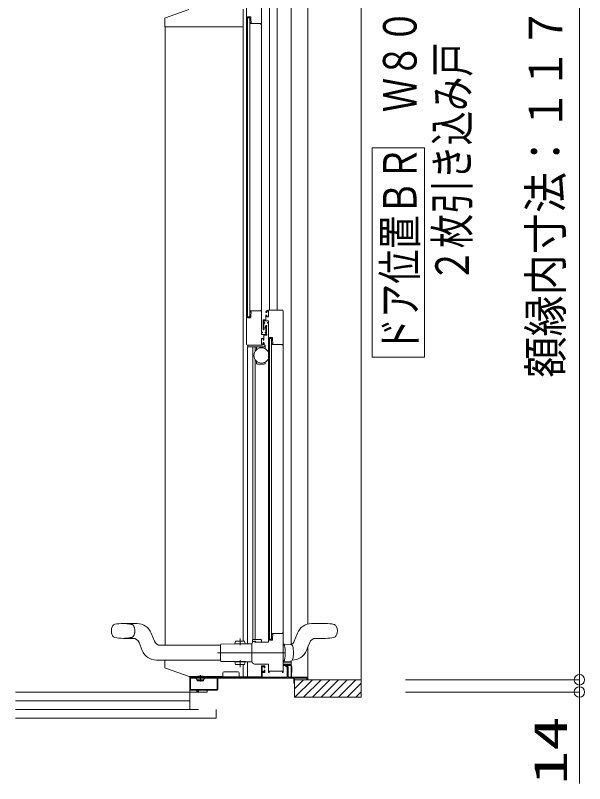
# Model space of a CAD drawing. Units: millimetres on the paper. Extents: x -305 to 305, y -152 to 152.
# Drawn here: x -83.43 to -50.81, y 4.83 to 48.84 of the extents above; entities that cross this region are included whole.
import ezdxf
from ezdxf.enums import TextEntityAlignment as Align

# ---------------------------------------------------------------- set-up
doc = ezdxf.new("R2010")
doc.units = ezdxf.units.MM
for name, pattern in [('DASHED2', [3, 2, -1]), ('LONG_CHAIN', [21, 18, -1, 1, -1]), ('LONG_DOUBLE_CHAIN', [21.8, 18, -1, 0.6, -0.6, 0.6, -1])]:
    doc.linetypes.add(name, pattern=pattern)
doc.layers.add('0-0_0', color=7, linetype='Continuous', lineweight=9)
doc.layers.add('0-1_VIEW0001', color=7, linetype='Continuous', lineweight=9)
doc.styles.add('ＭＳ ゴシック', font='')
doc.styles.get('ＭＳ ゴシック').set_extended_font_data('MS Gothic')

# ---------------------------------------------------------------- blocks, each defined once
blk = doc.blocks.new('_ORIGIN')
at = {"layer": '0-0_0'}
blk.add_line((0, 0), (-1, 0), dxfattribs=at)
blk.add_circle((0, 0), 0.5, dxfattribs=at)

msp = doc.modelspace()

# ---------------------------------------------------------------- linework, layer by layer
at = {"layer": '0-0_0'}
for p, q in [((-51.114, 11.374), (-51.114, 68.669)), ((-51.114, 11.374), (-51.114, 11.974)), ((-61.074, 10.774), (-51.114, 10.774)), ((-61.074, 10.774), (-51.114, 10.774)), ((-51.114, 10.074), (-51.114, 10.774)), ((-61.074, 10.074), (-51.114, 10.074)), ((-51.114, 10.074), (-51.114, 4.826)), ((-51.114, 9.474), (-51.114, 8.874))]:
    msp.add_line(p, q, dxfattribs=at)
at = {"layer": '0-1_VIEW0001'}
for p, q in [((-63.614, 70.249), (-63.614, 9.774)), ((-68.869, 69.004), (-68.869, 31.949)), ((-68.439, 31.949), (-68.439, 68.904)), ((-67.624, 69.074), (-67.624, 12.794)), ((-66.684, 69.074), (-66.684, 13.969)), ((-69.334, 50.282), (-69.334, 30.699)), ((-70.184, 50.074), (-70.184, 29.999)), ((-73.485, 49.183), (-74.836, 48.701)), ((-74.869, 48.654), (-74.869, 48.189)), ((-70.129, 31.529), (-70.129, 48.744)), ((-70.004, 48.704), (-70.129, 48.704)), ((-70.119, 48.754), (-69.959, 48.754)), ((-70.004, 48.704), (-70.004, 31.569)), ((-69.949, 48.744), (-69.949, 48.563)), ((-69.946, 48.545), (-69.93, 48.506)), ((-69.929, 48.501), (-69.929, 48.429)), ((-73.158, 48.189), (-74.869, 48.189)), ((-70.412, 48.189), (-73.156, 48.189)), ((-70.384, 48.189), (-70.412, 48.189)), ((-69.969, 48.394), (-69.969, 48.393)), ((-69.967, 48.385), (-69.959, 48.371)), ((-69.954, 48.404), (-69.959, 48.404)), ((-69.946, 48.364), (-69.379, 48.364)), ((-69.369, 48.354), (-69.369, 48.334)), ((-69.359, 48.324), (-69.349, 48.324)), ((-59.987, 41.249), (-62.987, 41.249)), ((-62.987, 29.249), (-62.987, 41.249)), ((-59.987, 29.249), (-59.987, 41.249)), ((-69.969, 31.879), (-69.969, 31.88)), ((-69.967, 31.887), (-69.959, 31.901)), ((-69.954, 31.869), (-69.959, 31.869)), ((-69.949, 31.529), (-69.949, 31.709)), ((-69.946, 31.909), (-69.379, 31.909)), ((-69.946, 31.728), (-69.93, 31.766)), ((-69.934, 31.909), (-69.909, 31.909)), ((-69.929, 31.772), (-69.929, 31.844)), ((-69.369, 31.919), (-69.369, 31.939)), ((-69.359, 31.949), (-69.349, 31.949)), ((-69.074, 31.849), (-69.074, 31.819)), ((-69.069, 31.809), (-69.044, 31.809)), ((-69.064, 31.809), (-69.044, 31.809)), ((-69.034, 31.819), (-69.034, 31.849)), ((-68.134, 31.949), (-68.974, 31.949)), ((-68.697, 31.949), (-68.677, 31.949)), ((-68.084, 11.214), (-68.084, 31.899)), ((-70.129, 31.569), (-70.004, 31.569)), ((-70.119, 31.519), (-69.959, 31.519)), ((-68.934, 31.574), (-69.034, 31.574)), ((-68.959, 31.574), (-69.019, 31.574)), ((-69.206, 30.831), (-69.176, 30.883)), ((-69.174, 30.891), (-69.174, 30.964)), ((-69.084, 30.714), (-69.084, 30.909)), ((-69.048, 31.074), (-69.044, 31.074)), ((-69.044, 31.024), (-69.044, 30.573)), ((-69.029, 31.059), (-69.029, 31.044)), ((-68.934, 12.939), (-68.934, 31.199)), ((-69.334, 30.649), (-69.334, 30.569)), ((-69.324, 30.699), (-69.284, 30.699)), ((-69.284, 30.659), (-69.324, 30.659)), ((-69.319, 30.554), (-69.099, 30.554)), ((-69.274, 30.689), (-69.274, 30.669)), ((-69.194, 30.494), (-69.194, 30.249)), ((-69.054, 30.509), (-69.179, 30.509)), ((-69.109, 30.699), (-69.099, 30.699)), ((-69.099, 30.659), (-69.109, 30.659)), ((-69.084, 30.569), (-69.084, 30.644)), ((-69.029, 30.554), (-69.029, 30.534)), ((-68.879, 30.379), (-68.879, 13.044)), ((-69.294, 29.949), (-70.134, 29.949)), ((-69.334, 30.299), (-69.334, 30.024)), ((-69.249, 30.324), (-69.309, 30.324)), ((-69.309, 29.999), (-69.284, 29.999)), ((-69.234, 30.249), (-69.234, 30.309)), ((-69.234, 30.049), (-69.234, 30.079)), ((-69.204, 30.239), (-69.224, 30.239)), ((-69.224, 30.089), (-69.204, 30.089)), ((-69.194, 30.079), (-69.194, 30.049)), ((-69.184, 30.074), (-69.184, 29.969)), ((-69.149, 29.944), (-69.159, 29.944)), ((-68.754, 30.329), (-68.879, 30.329)), ((-68.754, 30.329), (-68.754, 13.094)), ((-68.719, 30.019), (-68.719, 30.018)), ((-68.717, 30.01), (-68.709, 29.996)), ((-68.704, 30.029), (-68.709, 30.029)), ((-68.696, 30.17), (-68.68, 30.131)), ((-68.696, 29.989), (-68.129, 29.989)), ((-68.679, 30.126), (-68.679, 30.054)), ((-68.119, 29.979), (-68.119, 29.959)), ((-68.109, 29.949), (-68.084, 29.949)), ((-69.149, 29.854), (-70.134, 29.854)), ((-70.119, 29.879), (-70.119, 29.924)), ((-69.689, 29.605), (-69.689, 29.849)), ((-69.614, 29.686), (-69.614, 29.854)), ((-69.124, 29.879), (-69.124, 29.919)), ((-69.124, 29.879), (-69.124, 29.74)), ((-69.689, 13.074), (-69.689, 29.102)), ((-59.987, 29.249), (-62.987, 29.249)), ((-69.614, 28.904), (-69.614, 29.022)), ((-69.174, 28.854), (-69.564, 28.854)), ((-69.124, 28.967), (-69.124, 28.904)), ((-65.659, 13.999), (-66.458, 13.999)), ((-68.719, 13.404), (-68.719, 13.405)), ((-68.717, 13.412), (-68.709, 13.426)), ((-68.704, 13.394), (-68.709, 13.394)), ((-68.699, 13.054), (-68.699, 13.234)), ((-68.696, 13.253), (-68.68, 13.291)), ((-68.679, 13.297), (-68.679, 13.369)), ((-67.272, 13.446), (-67.454, 12.986)), ((-69.709, 12.959), (-69.709, 12.939)), ((-69.694, 12.924), (-68.949, 12.924)), ((-69.674, 12.984), (-69.674, 12.924)), ((-69.337, 13.049), (-69.337, 12.924)), ((-68.754, 13.094), (-68.879, 13.094)), ((-68.879, 13.044), (-68.709, 13.044)), ((-68.084, 12.824), (-68.009, 12.824)), ((-68.009, 12.824), (-67.662, 12.806)), ((-66.569, 12.912), (-66.65, 12.709)), ((-66.221, 13.149), (-65.659, 13.149)), ((-67.549, 12.714), (-67.548, 12.715)), ((-66.682, 10.774), (-66.682, 12.627)), ((-68.934, 11.214), (-68.934, 11.674)), ((-68.929, 11.644), (-68.929, 11.644)), ((-68.009, 11.824), (-68.084, 11.824)), ((-67.649, 11.644), (-68.084, 11.644)), ((-68.084, 11.596), (-67.604, 11.596)), ((-67.662, 11.842), (-68.009, 11.824)), ((-67.859, 11.499), (-67.859, 10.924)), ((-67.637, 11.846), (-67.637, 11.744)), ((-67.624, 11.85), (-67.624, 10.949)), ((-67.604, 11.596), (-67.585, 11.499)), ((-67.584, 11.494), (-67.584, 11.196)), ((-71.546, 11.009), (-71.546, 11.174)), ((-70.659, 11.224), (-71.496, 11.224)), ((-70.609, 10.946), (-70.609, 11.174)), ((-69.284, 11.199), (-69.134, 11.199)), ((-67.604, 11.196), (-67.604, 10.971)), ((-67.584, 11.196), (-67.604, 11.196)), ((-71.586, 10.959), (-73.469, 10.959)), ((-73.434, 9.074), (-73.434, 10.959)), ((-73.434, 10.959), (-73.434, 10.224)), ((-73.389, 10.859), (-73.389, 10.234)), ((-71.894, 10.874), (-73.374, 10.874)), ((-73.134, 10.961), (-73.134, 10.949)), ((-73.134, 10.924), (-73.134, 10.944)), ((-73.009, 10.774), (-73.069, 10.852)), ((-73.052, 10.909), (-73.052, 10.889)), ((-72.659, 10.774), (-73.009, 10.774)), ((-73.009, 10.724), (-73.009, 10.774)), ((-73.009, 10.724), (-72.659, 10.724)), ((-72.659, 10.774), (-72.6, 10.852)), ((-72.659, 10.724), (-72.659, 10.774)), ((-72.617, 10.909), (-72.617, 10.889)), ((-72.534, 10.924), (-72.534, 10.944)), ((-71.879, 10.234), (-71.879, 10.859)), ((-69.334, 10.946), (-71.606, 10.946)), ((-67.629, 10.946), (-67.664, 10.946)), ((-67.434, 9.774), (-67.434, 10.874)), ((-67.434, 10.874), (-66.734, 10.874)), ((-67.434, 10.589), (-67.434, 10.859)), ((-63.614, 10.774), (-67.434, 10.774)), ((-66.914, 10.774), (-67.434, 10.254)), ((-66.414, 10.774), (-67.414, 9.774)), ((-65.914, 10.774), (-66.914, 9.774)), ((-66.734, 10.874), (-66.734, 10.774)), ((-66.719, 10.774), (-66.699, 10.774)), ((-65.414, 10.774), (-66.414, 9.774)), ((-64.914, 10.774), (-65.914, 9.774)), ((-64.419, 10.774), (-65.419, 9.774)), ((-63.924, 10.774), (-64.924, 9.774)), ((-63.614, 10.589), (-64.429, 9.774)), ((-73.384, 10.174), (-73.034, 10.174)), ((-73.374, 10.219), (-71.894, 10.219)), ((-73.034, 10.174), (-73.034, 10.099)), ((-72.994, 10.174), (-71.884, 10.174)), ((-72.934, 10.074), (-72.934, 10.174)), ((-72.434, 10.074), (-72.434, 10.174)), ((-72.434, 10.174), (-72.434, 10.074)), ((-72.434, 10.074), (-83.434, 10.074)), ((-72.834, 10.074), (-72.434, 10.074)), ((-63.614, 9.774), (-67.434, 9.774)), ((-63.614, 10.094), (-63.934, 9.774)), ((-73.434, 9.574), (-83.434, 9.574)), ((-73.434, 9.074), (-83.434, 9.074)), ((-83.434, 9.074), (-73.434, 9.074)), ((-73.434, 9.074), (-72.934, 9.074))]:
    msp.add_line(p, q, dxfattribs=at)
at = {"layer": '0-1_VIEW0001', "color": 5}
for p, q in [((-70.384, 12.995), (-70.384, 49.189)), ((-74.859, 12.75), (-74.859, 48.189)), ((-70.134, 29.849), (-70.134, 12.837)), ((-69.829, 29.849), (-69.829, 13.068)), ((-77.259, 14), (-76.46, 14)), ((-75.464, 12.987), (-75.646, 13.447)), ((-77.259, 13.15), (-76.698, 13.15)), ((-76.167, 12.453), (-76.349, 12.913)), ((-71.684, 12.774), (-71.684, 11.874)), ((-70.884, 12.831), (-71.634, 12.824)), ((-70.234, 12.842), (-70.884, 12.836)), ((-70.884, 12.836), (-70.884, 12.82)), ((-70.234, 12.826), (-70.884, 12.82)), ((-70.859, 12.836), (-70.811, 12.991)), ((-70.811, 12.991), (-70.311, 12.996)), ((-70.259, 12.841), (-70.311, 12.996)), ((-70.234, 12.842), (-70.234, 12.826)), ((-69.884, 12.84), (-70.234, 12.837)), ((-69.884, 11.824), (-69.884, 12.825)), ((-69.837, 13.049), (-69.837, 12.947)), ((-69.814, 13.074), (-69.359, 13.074)), ((-69.674, 12.984), (-69.734, 12.984)), ((-69.734, 12.974), (-69.724, 12.974)), ((-71.684, 12.75), (-75.116, 12.75)), ((-66.65, 12.71), (-66.751, 12.452)), ((-71.684, 11.9), (-75.353, 11.9)), ((-74.869, 11.494), (-74.869, 11.9)), ((-73.469, 10.959), (-74.836, 11.447)), ((-71.634, 11.824), (-70.877, 11.818)), ((-70.242, 11.823), (-70.877, 11.828)), ((-70.877, 11.828), (-70.877, 11.813)), ((-70.242, 11.807), (-70.877, 11.813)), ((-70.859, 11.813), (-70.811, 11.657)), ((-70.811, 11.657), (-70.311, 11.653)), ((-70.384, 10.946), (-70.384, 11.653)), ((-70.259, 11.807), (-70.311, 11.653)), ((-70.242, 11.807), (-70.242, 11.823)), ((-70.242, 11.812), (-69.884, 11.809)), ((-70.134, 11.811), (-70.134, 10.946)), ((-69.884, 11.825), (-69.884, 11.824)), ((-68.934, 11.674), (-69.734, 11.674))]:
    msp.add_line(p, q, dxfattribs=at)
at = {"layer": '0-1_VIEW0001', "color": 5, "linetype": 'LONG_CHAIN'}
for p, q in [((-70.559, 12.755), (-70.562, 13.144)), ((-67.953, 12.324), (-71.845, 12.324)), ((-67.953, 12.324), (-71.845, 12.324)), ((-67.953, 12.324), (-71.672, 12.324)), ((-67.953, 12.324), (-71.672, 12.324)), ((-70.559, 11.893), (-70.562, 11.505))]:
    msp.add_line(p, q, dxfattribs=at)
at = {"layer": '0-1_VIEW0001', "linetype": 'LONG_DOUBLE_CHAIN'}
for p, q in [((-72.834, 11.044), (-72.834, 10.675)), ((-71.934, 9.074), (-71.934, 8.574)), ((-83.434, 8.574), (-71.934, 8.574))]:
    msp.add_line(p, q, dxfattribs=at)
at = {"layer": '0-1_VIEW0001', "color": 2}
for p, q in [((-73.157, 10.717), (-73.157, 10.718)), ((-72.715, 10.672), (-72.715, 10.673)), ((-72.797, 10.503), (-72.797, 10.503)), ((-72.666, 10.535), (-72.666, 10.536))]:
    msp.add_line(p, q, dxfattribs=at)
at = {"layer": '0-1_VIEW0001'}
for points in [[(-74.869, 48.414), (-74.869, 48.412), (-74.869, 48.411), (-74.869, 48.41)], [(-69.969, 31.88), (-69.969, 31.884), (-69.967, 31.887)], [(-69.959, 31.869), (-69.966, 31.872), (-69.969, 31.879)], [(-69.959, 31.901), (-69.953, 31.907), (-69.946, 31.909)], [(-69.929, 31.844), (-69.937, 31.861), (-69.954, 31.869)], [(-69.949, 31.709), (-69.948, 31.719), (-69.946, 31.728)], [(-69.93, 31.766), (-69.929, 31.769), (-69.929, 31.772)], [(-69.379, 31.909), (-69.372, 31.912), (-69.369, 31.919)], [(-69.369, 31.939), (-69.366, 31.946), (-69.359, 31.949)], [(-69.349, 31.949), (-69.339, 31.944), (-69.334, 31.934)], [(-68.974, 31.949), (-69.045, 31.919), (-69.074, 31.849)], [(-69.074, 31.819), (-69.071, 31.812), (-69.064, 31.809)], [(-69.044, 31.809), (-69.037, 31.812), (-69.034, 31.819)], [(-69.034, 31.849), (-69.02, 31.884), (-68.984, 31.899)], [(-68.984, 31.899), (-68.934, 31.899), (-68.934, 31.574)], [(-68.084, 31.899), (-68.099, 31.934), (-68.134, 31.949)], [(-70.129, 31.529), (-70.126, 31.522), (-70.119, 31.519)], [(-69.959, 31.519), (-69.952, 31.522), (-69.949, 31.529)], [(-69.034, 31.574), (-69.034, 31.659), (-69.074, 31.659), (-69.074, 31.389), (-69.234, 31.389), (-69.234, 30.839)], [(-69.159, 31.239), (-69.194, 31.239), (-69.194, 31.344), (-68.934, 31.344), (-68.934, 31.239), (-68.994, 31.239), (-68.994, 31.199), (-68.934, 31.199)], [(-69.234, 30.839), (-69.223, 30.824), (-69.206, 30.831)], [(-69.194, 30.984), (-69.194, 31.199), (-69.159, 31.199)], [(-69.174, 30.964), (-69.177, 30.971), (-69.184, 30.974), (-69.191, 30.977), (-69.194, 30.984)], [(-69.176, 30.883), (-69.175, 30.887), (-69.174, 30.891)], [(-69.159, 31.199), (-69.139, 31.219), (-69.159, 31.239)], [(-69.094, 30.931), (-69.094, 31.009), (-69.061, 31.066)], [(-69.084, 30.909), (-69.086, 30.915), (-69.089, 30.92), (-69.093, 30.925), (-69.094, 30.931)], [(-69.061, 31.066), (-69.056, 31.072), (-69.048, 31.074)], [(-69.044, 31.074), (-69.034, 31.069), (-69.029, 31.059)], [(-69.029, 31.044), (-69.031, 31.038), (-69.037, 31.034), (-69.042, 31.03), (-69.044, 31.024)], [(-69.334, 30.709), (-69.331, 30.702), (-69.324, 30.699)], [(-69.324, 30.659), (-69.331, 30.656), (-69.334, 30.649)], [(-69.334, 30.569), (-69.33, 30.558), (-69.319, 30.554)], [(-69.284, 30.699), (-69.277, 30.696), (-69.274, 30.689)], [(-69.274, 30.669), (-69.277, 30.662), (-69.284, 30.659)], [(-69.179, 30.509), (-69.19, 30.504), (-69.194, 30.494)], [(-69.109, 30.659), (-69.129, 30.679), (-69.109, 30.699)], [(-69.099, 30.699), (-69.089, 30.703), (-69.084, 30.714)], [(-69.084, 30.644), (-69.089, 30.654), (-69.099, 30.659)], [(-69.099, 30.554), (-69.089, 30.558), (-69.084, 30.569)], [(-69.029, 30.534), (-69.037, 30.516), (-69.054, 30.509)], [(-69.044, 30.573), (-69.042, 30.567), (-69.037, 30.563)], [(-69.037, 30.563), (-69.031, 30.56), (-69.029, 30.554)], [(-68.879, 30.379), (-68.699, 30.379), (-68.699, 30.188)], [(-70.134, 29.949), (-70.17, 29.963), (-70.184, 29.999)], [(-69.309, 30.324), (-69.327, 30.316), (-69.334, 30.299)], [(-69.334, 30.024), (-69.327, 30.006), (-69.309, 29.999)], [(-69.194, 30.049), (-69.223, 29.978), (-69.294, 29.949)], [(-69.284, 29.999), (-69.249, 30.013), (-69.234, 30.049)], [(-69.234, 30.309), (-69.239, 30.319), (-69.249, 30.324)], [(-69.224, 30.239), (-69.231, 30.242), (-69.234, 30.249)], [(-69.234, 30.079), (-69.231, 30.086), (-69.224, 30.089)], [(-69.194, 30.249), (-69.197, 30.242), (-69.204, 30.239)], [(-69.204, 30.089), (-69.197, 30.086), (-69.194, 30.079)], [(-68.709, 30.029), (-68.716, 30.026), (-68.719, 30.019)], [(-68.719, 30.018), (-68.719, 30.014), (-68.717, 30.01)], [(-68.709, 29.996), (-68.703, 29.991), (-68.696, 29.989)], [(-68.679, 30.054), (-68.687, 30.036), (-68.704, 30.029)], [(-68.699, 30.188), (-68.698, 30.179), (-68.696, 30.17)], [(-68.68, 30.131), (-68.679, 30.129), (-68.679, 30.126)], [(-68.129, 29.989), (-68.122, 29.986), (-68.119, 29.979)], [(-68.119, 29.959), (-68.116, 29.952), (-68.109, 29.949)], [(-68.719, 13.405), (-68.719, 13.409), (-68.717, 13.412)], [(-68.709, 13.394), (-68.716, 13.397), (-68.719, 13.404)], [(-68.709, 13.426), (-68.703, 13.432), (-68.696, 13.434)], [(-68.679, 13.369), (-68.687, 13.386), (-68.704, 13.394)], [(-68.699, 13.234), (-68.698, 13.244), (-68.696, 13.253)], [(-68.696, 13.434), (-68.119, 13.434), (-68.119, 13.474), (-68.084, 13.474)], [(-68.68, 13.291), (-68.679, 13.294), (-68.679, 13.297)], [(-69.709, 12.939), (-69.705, 12.928), (-69.694, 12.924)], [(-68.949, 12.924), (-68.939, 12.928), (-68.934, 12.939)], [(-68.709, 13.044), (-68.702, 13.047), (-68.699, 13.054)], [(-69.134, 11.199), (-69.134, 11.319), (-69.184, 11.319), (-69.184, 11.244), (-69.284, 11.244), (-69.284, 11.529), (-69.184, 11.529), (-69.184, 11.469), (-69.134, 11.469), (-69.134, 11.574), (-69.334, 11.574), (-69.334, 10.924), (-73.434, 10.924)], [(-68.084, 11.744), (-67.634, 11.744), (-67.634, 11.659)], [(-67.884, 11.574), (-67.934, 11.574), (-67.934, 11.524), (-67.884, 11.524)], [(-67.809, 11.499), (-67.831, 11.552), (-67.884, 11.574)], [(-67.884, 11.524), (-67.867, 11.516), (-67.859, 11.499)], [(-66.682, 10.924), (-67.809, 10.924), (-67.809, 11.499)], [(-71.546, 11.009), (-71.546, 11.006), (-71.546, 10.999), (-71.549, 10.988), (-71.555, 10.976), (-71.563, 10.967), (-71.574, 10.96), (-71.582, 10.959), (-71.586, 10.959)], [(-67.859, 10.924), (-69.284, 10.924), (-69.284, 11.199)], [(-68.884, 11.184), (-68.887, 11.177), (-68.894, 11.174), (-68.922, 11.185), (-68.934, 11.214)], [(-68.134, 11.184), (-68.134, 11.274), (-68.884, 11.274), (-68.884, 11.184)], [(-68.084, 11.214), (-68.096, 11.185), (-68.124, 11.174), (-68.131, 11.177), (-68.134, 11.184)], [(-71.834, 10.224), (-71.834, 10.869), (-67.474, 10.869), (-67.474, 10.574), (-67.434, 10.574)], [(-73.434, 10.224), (-73.42, 10.188), (-73.384, 10.174)], [(-73.034, 10.099), (-72.994, 10.099), (-72.994, 10.174)], [(-71.884, 10.174), (-71.849, 10.188), (-71.834, 10.224)]]:
    msp.add_lwpolyline(points, dxfattribs=at)
at = {"layer": '0-1_VIEW0001', "color": 5}
for points in [[(-69.724, 12.974), (-69.714, 12.969), (-69.709, 12.959)], [(-69.734, 11.674), (-69.84, 11.718), (-69.884, 11.824)]]:
    msp.add_lwpolyline(points, dxfattribs=at)
at = {"layer": '0-1_VIEW0001'}
msp.add_circle((-69.329, 29.354), 0.438, dxfattribs=at)
for centre, radius, start, end in [((-74.819, 48.654), 0.05, 109.6538, 180), ((-70.119, 48.744), 0.01, 90, 180), ((-69.959, 48.744), 0.01, 0, 90), ((-69.954, 48.429), 0.025, 270, 0), ((-69.899, 48.563), 0.05, 180, 201.8014), ((-69.944, 48.501), 0.015, 0, 21.8014), ((-69.959, 48.394), 0.01, 90, 180), ((-69.954, 48.393), 0.015, 180, 210.9638), ((-69.946, 48.379), 0.015, 210.9638, 270), ((-69.379, 48.354), 0.01, 0, 90), ((-69.359, 48.334), 0.01, 180, 270), ((-69.349, 48.339), 0.015, 270, 0), ((-70.134, 29.924), 0.015, 0, 90), ((-69.159, 29.969), 0.025, 180, 270), ((-69.149, 29.919), 0.025, 0, 90), ((-70.094, 29.879), 0.025, 180, 270), ((-69.149, 29.879), 0.025, 270, 0), ((-69.564, 28.904), 0.05, 180, 270), ((-69.174, 28.904), 0.05, 270, 0), ((-66.458, 13.124), 0.875, 90, 158.3964), ((-65.659, 11.591), 2.408, 78.6588, 90), ((-65.225, 13.756), 0.2, 25.34, 78.6588), ((-65.609, 13.574), 0.625, 334.66, 25.34), ((-65.225, 13.392), 0.2, 281.3412, 334.66), ((-69.362, 13.049), 0.025, 0, 90), ((-69.362, 13.049), 0.025, 0, 90), ((-67.669, 12.681), 0.125, 15.9428, 86.999), ((-67.803, 13.124), 0.375, 299.104, 338.3964), ((-66.221, 12.774), 0.375, 90, 158.3964), ((-65.659, 15.556), 2.408, 270, 281.3412), ((-68.915, 12.324), 1.421, 344.017, 15.9811), ((-67.669, 11.967), 0.125, 273.0011, 344.0538), ((-67.649, 11.659), 0.015, 270, 0), ((-67.609, 11.494), 0.025, 0, 11.3099), ((-71.496, 11.174), 0.05, 90, 180), ((-70.659, 11.174), 0.05, 0, 90), ((-73.374, 10.859), 0.015, 90, 180), ((-73.109, 10.944), 0.025, 102.424, 180), ((-72.834, 9.695), 1.303, 77.576, 102.424), ((-73.057, 10.861), 0.015, 109.4712, 217.1609), ((-73.067, 10.909), 0.015, 0, 90), ((-73.067, 10.889), 0.015, 289.4712, 0), ((-72.602, 10.909), 0.015, 90, 180), ((-72.602, 10.889), 0.015, 180, 250.5288), ((-72.612, 10.861), 0.015, 322.8392, 70.5288), ((-72.559, 10.944), 0.025, 0, 77.576), ((-71.894, 10.859), 0.015, 0, 90), ((-67.629, 10.971), 0.025, 270, 0), ((-73.374, 10.234), 0.015, 180, 270), ((-71.894, 10.234), 0.015, 270, 0)]:
    msp.add_arc(centre, radius, start, end, dxfattribs=at)
at = {"layer": '0-1_VIEW0001', "color": 5}
for centre, radius, start, end in [((-77.309, 13.575), 0.625, 154.66, 205.34), ((-77.693, 13.757), 0.2, 101.3412, 154.66), ((-77.259, 11.592), 2.408, 90, 101.3412), ((-76.46, 13.125), 0.875, 21.6036, 90), ((-77.693, 13.393), 0.2, 205.34, 258.6588), ((-77.259, 15.557), 2.408, 258.6588, 270), ((-76.698, 12.775), 0.375, 21.6036, 90), ((-75.116, 13.125), 0.375, 201.6036, 270), ((-71.634, 12.774), 0.05, 90, 180), ((-69.734, 12.824), 0.15, 90, 180.452), ((-69.812, 13.049), 0.025, 90, 180), ((-69.812, 13.049), 0.025, 90, 180), ((-69.734, 12.824), 0.16, 90, 129.8384), ((-68.05, 12.72), 0.0485, 12.6556, 92.4972), ((-75.353, 12.775), 0.875, 201.6036, 270), ((-70.288, 12.324), 2.321, 349.9146, 10.0854), ((-67.565, 12.774), 0.875, 270, 338.3964), ((-68.05, 11.928), 0.0485, 267.5028, 347.3444), ((-74.819, 11.494), 0.05, 180, 250.3462), ((-71.634, 11.874), 0.05, 180, 270)]:
    msp.add_arc(centre, radius, start, end, dxfattribs=at)
at = {"layer": '0-1_VIEW0001', "color": 5, "linetype": 'DASHED2'}
for centre, radius, start, end in [((-77.259, 11.592), 2.408, 78.6588, 90), ((-76.825, 13.757), 0.2, 25.34, 78.6588), ((-77.209, 13.575), 0.625, 334.66, 25.34), ((-76.825, 13.393), 0.2, 281.3412, 334.66), ((-77.259, 15.557), 2.408, 270, 281.3412)]:
    msp.add_arc(centre, radius, start, end, dxfattribs=at)
at = {"layer": '0-1_VIEW0001', "color": 2}
msp.add_arc((-70.288, 12.324), 2.321, 349.9146, 10.0854, dxfattribs=at)

# ---------------------------------------------------------------- block references
at = {"layer": '0-0_0', "xscale": 0.6, "yscale": 0.6}
for p, rotation in [((-51.114, 10.774), 270), ((-51.114, 10.774), 270), ((-51.114, 10.074), 90)]:
    msp.add_blockref('_ORIGIN', p, dxfattribs=dict(at, rotation=rotation))

# ---------------------------------------------------------------- texts
at = {"layer": '0-0_0', "style": 'ＭＳ ゴシック'}
for s, width, p in [('額縁内寸法：１１７０', 0.9, (-51.517, 28.079)), ('14', 1.5, (-51.244, 4.755))]:
    msp.add_text(s, height=1.921, rotation=90, dxfattribs=dict(at, width=width)).set_placement(p, align=Align.BOTTOM_LEFT)
at = {"layer": '0-1_VIEW0001', "style": 'ＭＳ ゴシック', "width": 0.75}
for s, p in [('ドア位置ＢＲ\u3000Ｗ８００', (-59.868, 29.535)), ('２枚引き込み戸', (-56.87, 33.535))]:
    msp.add_text(s, height=1.921, rotation=90, dxfattribs=at).set_placement(p, align=Align.BOTTOM_LEFT)

doc.saveas('drawing.dxf')
